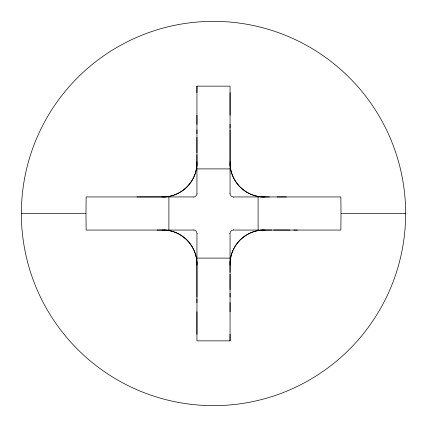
<?xml version="1.0" encoding="UTF-8"?>
<svg xmlns="http://www.w3.org/2000/svg" width="427" height="427" viewBox="0 0 427 427"><rect width="100%" height="100%" fill="white"/><g stroke="black" fill="none" stroke-linecap="round" stroke-linejoin="round"><path stroke-width="0.64" d="M193.511 230.057L86.142 230.057L85.976 213.5L86.142 196.943L193.511 196.943M196.943 334.325L196.943 311.726M196.943 302.631L196.943 298.943M196.948 154.702L196.943 162.933M196.943 133.64L196.943 129.92M196.943 124.38L196.943 115.274M196.943 92.675L196.943 86.142L230.057 86.142L230.057 193.511M196.943 265.103L196.916 262.578M196.943 233.489L196.943 340.858L230.057 340.858L230.057 334.325M230.057 311.726L230.057 302.62M230.057 297.08L230.057 293.36M230.052 272.298L230.062 263.384A31.027 30.739 -44.8 0 1 230.164 261.377L230.174 261.159M230.057 161.897L230.073 164.107A31.497 31.208 44.8 0 0 230.158 165.655L230.174 165.873M230.057 128.057L230.057 124.369M230.057 115.274L230.057 92.675M233.489 196.943L340.858 196.943L341.024 213.5L340.858 230.057L233.489 230.057M196.943 163.263L196.895 164.897M230.105 262.103L230.057 265.103M196.826 165.841L196.842 165.623A31.027 30.739 -44.8 0 0 196.932 163.616L196.943 161.897M182.863 190.458L186.962 186.989L190.442 182.879A33.247 32.938 -45.2 0 0 196.959 164.897M244.137 236.542L240.038 240.011L236.558 244.121A33.247 32.938 -45.2 0 0 230.041 262.103M164.422 196.916L136.944 196.943M262.578 230.084L271.695 230.014M163.867 196.932L164.075 196.927A33.797 33.482 -45.2 0 0 196.735 165.836M263.133 230.068L262.925 230.073A33.797 33.482 -45.2 0 0 230.265 261.164M163.722 196.938L161.897 196.943M263.278 230.062L265.103 230.057M162.127 230.057L162.58 230.057M196.943 168.895L230.057 168.895M265.103 196.943L262.103 196.895M277.144 196.948L286.346 196.943M21.35 213.5L85.976 213.5M341.024 213.5L405.65 213.5A192.15 192.15 0 0 1 117.425 379.907A192.15 192.15 0 0 1 117.425 47.093A192.15 192.15 0 0 1 405.65 213.5M157.104 230.052L163.952 230.068M293.733 230.062L297.389 230.057M196.943 258.105L230.057 258.105M269.453 196.948L263.758 196.938M273.499 230.014L290.056 230.057M263.507 196.938L263.048 196.932M163.456 230.062L164.897 230.105M236.542 182.863L240.011 186.962L244.121 190.442A33.247 32.938 44.8 0 0 262.103 196.959M190.458 244.137L186.989 240.038L182.879 236.558A33.247 32.938 44.8 0 0 164.897 230.041M196.826 261.127L196.842 261.345A31.497 31.208 44.8 0 1 196.927 262.893L196.932 263.117M230.084 164.422L230.057 129.909M196.938 263.278L196.943 297.091M230.052 274.219L230.057 289.607M196.943 137.393L196.948 152.781M258.105 196.943L258.105 230.057M230.057 233.489L230.057 340.858M196.943 86.142L196.943 193.511M168.895 196.943L168.895 230.057M229.694 555.367A348.032 0.822 -90 0 1 229.651 544.996M164.085 230.089A33.797 33.477 45.2 0 1 196.762 261.132M-44.835 229.63A347.594 0.747 0 0 1 -26.992 229.609M197.306 -128.367A348.032 0.822 -90 0 1 197.349 -117.996M262.915 196.911A33.797 33.477 45.2 0 1 230.238 165.868M471.835 197.37A347.594 0.747 0 0 1 453.992 197.391M197.103 193.527A3.987 3.987 0 0 1 193.527 197.103M193.527 229.897A3.987 3.987 0 0 1 197.103 233.473M229.897 233.473A3.987 3.987 0 0 1 233.473 229.897M233.473 197.103A3.987 3.987 0 0 1 229.897 193.527M236.585 182.831A33.413 33.082 46.3 0 1 230.041 164.422M182.831 190.415A33.413 33.082 -43.7 0 1 164.422 196.959M244.169 236.585A33.413 33.082 -43.7 0 1 262.578 230.041M190.415 244.169A33.413 33.082 46.3 0 1 196.959 262.578"/></g></svg>
